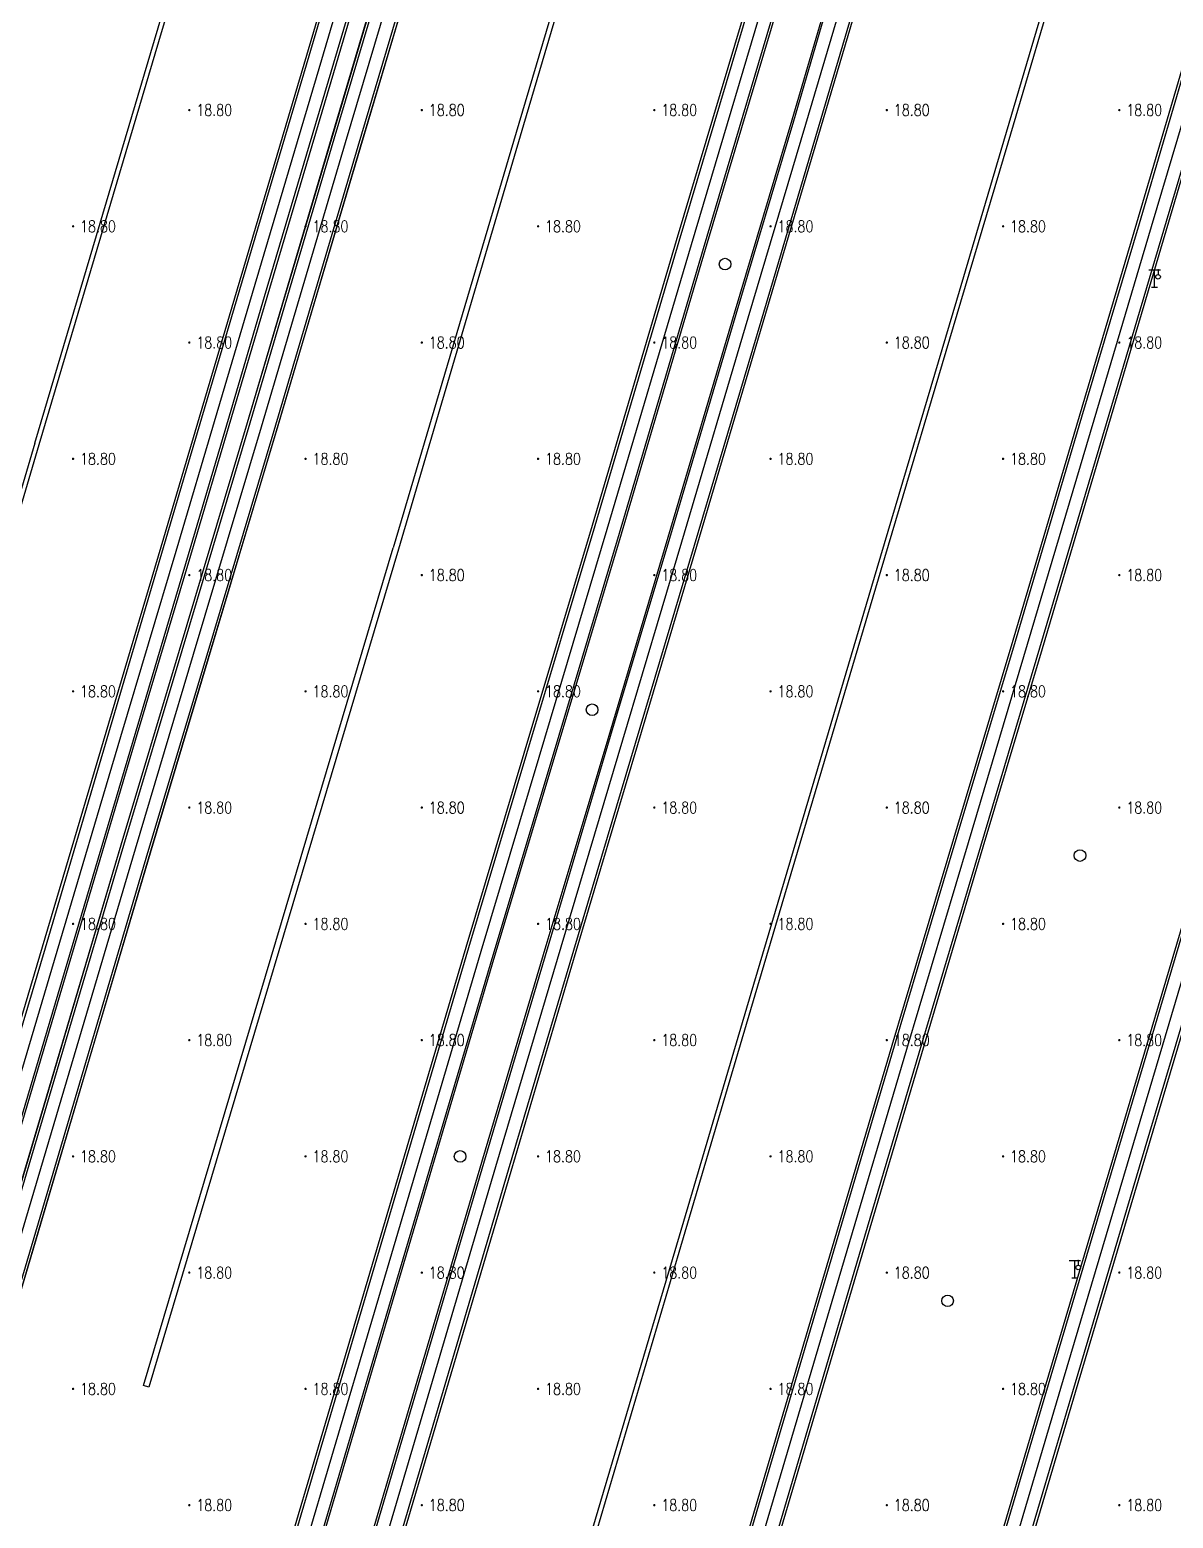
# Model space of a CAD drawing. Extents: x 404846 to 408477, y 3390929 to 3392894.
# Drawn here: x 406127.6 to 406226, y 3391763.3 to 3391891.3 of the extents above; entities that cross this region are included whole.
import ezdxf
from ezdxf.enums import TextEntityAlignment as Align

# ---------------------------------------------------------------- set-up
doc = ezdxf.new("R2010")
doc.units = 0
doc.header["$LTSCALE"] = 0.5
doc.header["$PDSIZE"] = 0.2
doc.layers.get('0').update_dxf_attribs({"linetype": 'CONTINUOUS'})
for name, color, linetype in [('3221', 6, 'CONTINUOUS'), ('DLSS', 4, 'CONTINUOUS'), ('GCD', 1, 'CONTINUOUS'), ('GXYZ', 2, 'CONTINUOUS'), ('SXSS', 5, 'CONTINUOUS'), ('ZBTZ', 3, 'CONTINUOUS')]:
    doc.layers.add(name, color=color, linetype=linetype)
doc.styles.add('HZ', font='rs.shx', dxfattribs={"width": 0.8, "bigfont": 'hztxt.shx'})
doc.linetypes.add('1161', pattern='A,0,[149,AAA.SHX,S=0.15,R=0,X=0,Y=0],-1.6', length=1.6)

# ---------------------------------------------------------------- blocks, each defined once
blk = doc.blocks.new('gc063')
for p, q in [((-1, 3), (1, 3)), ((0, 0), (0, 3)), ((0.6, 3), (0.6, 2.2)), ((-0.5, 0), (0.5, 0))]:
    blk.add_line(p, q)
blk.add_circle((0.6, 1.8), 0.4)
blk.add_point((0.6, 3))
blk.add_point((0.6, 3))
blk = doc.blocks.new('GC200')
at = {"linetype": 'Continuous', "const_width": 0.2, "flags": 128}
blk.add_lwpolyline([(-0.1, 0, 1), (0.1, 0, 1)], format="xyb", close=True, dxfattribs=at)
blk = doc.blocks.new('gc188')
blk.add_circle((0, 0), 1)

msp = doc.modelspace()

# ---------------------------------------------------------------- linework, layer by layer
at = {"layer": '3221', "color": 6}
for points in [[(406118.105, 3391757.835, 18.986), (406127.298, 3391788.966, 18.837), (406136.724, 3391820.826, 18.808), (406141.721, 3391837.566, 18.808), (406147.57, 3391857.138, 18.808), (406154.803, 3391881.588, 18.747), (406162.354, 3391906.986, 18.735), (406168.627, 3391928.256, 18.832), (406172.558, 3391941.617, 18.865), (406188.104, 3391994.011, 18.789), (406188.096, 3391993.982, 18.789), (406198.76, 3392030.051, 18.76), (406211.491, 3392073.007, 18.649), (406215.005, 3392084.915, 18.649), (406244.737, 3392076.141, 18.649)], [(406106.35, 3391732.179, 18.777), (406115.87, 3391764.411, 18.753), (406123.197, 3391789.19, 18.868), (406129.999, 3391812.021, 18.765), (406135.464, 3391830.504, 18.765), (406140.22, 3391846.433, 18.932), (406143.752, 3391858.363, 18.978), (406146.784, 3391868.623, 19.001), (406152.519, 3391887.948, 18.95), (406160.638, 3391915.425, 18.712), (406166.076, 3391933.727, 18.712), (406175.298, 3391965.011, 18.561), (406187.173, 3392005.091, 18.654), (406189.698, 3392013.546, 18.654), (406198.701, 3392043.718, 18.959)], [(406228.485, 3392021.252, 18.76), (406217.824, 3391985.193, 18.789), (406202.288, 3391932.832, 18.865), (406198.366, 3391919.505, 18.832), (406192.073, 3391898.167, 18.735), (406184.524, 3391872.774, 18.747), (406177.285, 3391848.302, 18.808), (406171.426, 3391828.7, 18.808), (406166.44, 3391811.995, 18.808), (406157.026, 3391780.179, 18.837), (406147.829, 3391749.034, 18.986)], [(406230.799, 3391896.871, 18.801), (406224.097, 3391874.327, 18.881), (406219.158, 3391857.691, 18.907), (406213.436, 3391838.406, 18.881), (406208.347, 3391821.35, 18.854), (406203.054, 3391803.584, 18.655), (406197.454, 3391784.697, 18.596), (406186.693, 3391748.27, 18.861), (406175.823, 3391711.551, 18.731), (406146.098, 3391720.35, 18.731), (406156.968, 3391757.069, 18.861), (406167.729, 3391793.494, 18.596), (406173.338, 3391812.416, 18.655), (406178.637, 3391830.202, 18.854), (406183.723, 3391847.247, 18.881), (406189.439, 3391866.512, 18.907), (406194.381, 3391883.155, 18.881), (406201.084, 3391905.704, 18.801), (406207.862, 3391928.737, 18.909), (406219.444, 3391967.721, 18.981), (406225.716, 3391988.98, 18.816), (406231.192, 3392007.362, 18.778)], [(406231.935, 3391717.868, 18.788), (406225.742, 3391696.817, 18.729), (406196.002, 3391705.567, 18.729), (406202.21, 3391726.667, 18.788), (406211.655, 3391758.649, 18.828), (406213.548, 3391765.034, 18.84), (406216.558, 3391775.206, 18.855), (406222.058, 3391793.734, 18.825), (406240.981, 3391857.474, 18.967)]]:
    msp.add_polyline3d(points, dxfattribs=at)
at = {"layer": 'SXSS', "linetype": 'Continuous', "flags": 128}
for points, elevation in [([(406128.072, 3391855.739), (406119.87, 3391827.953), (406111.958, 3391801.309), (406108.64, 3391790.16), (406109.023, 3391790.046), (406112.341, 3391801.195), (406120.254, 3391827.84), (406128.455, 3391855.626), (406128.455, 3391855.625), (406131.254, 3391865.077), (406138.742, 3391890.282), (406146.928, 3391917.813), (406146.928, 3391917.814), (406186.932, 3392052.936), (406186.549, 3392053.049), (406146.544, 3391917.927)], 18.735), ([(406248.333, 3392006.31), (406222.052, 3391917.564), (406222.052, 3391917.564), (406216.192, 3391897.865), (406211.404, 3391881.668), (406207.356, 3391868.007), (406200.497, 3391844.959), (406195.621, 3391828.494), (406189.658, 3391808.383), (406183.122, 3391786.251), (406175.272, 3391759.749), (406168.866, 3391738.215), (406169.249, 3391738.101), (406175.656, 3391759.635), (406183.506, 3391786.137), (406190.041, 3391808.27), (406196.005, 3391828.381), (406196.005, 3391828.381), (406200.881, 3391844.845), (406207.739, 3391867.893), (406211.787, 3391881.555), (406216.575, 3391897.752), (406222.435, 3391917.45)], 18.746), ([(406181.689, 3391923.584), (406169.714, 3391883.212), (406158.898, 3391846.732)], 18.77), ([(406182.073, 3391923.47), (406170.093, 3391883.099), (406159.35, 3391846.597)], 18.77), ([(406128.072, 3391855.739), (406130.87, 3391865.191), (406138.358, 3391890.396), (406146.544, 3391917.927)], 18.62), ([(406159.35, 3391846.597), (406137.866, 3391774.535), (406137.415, 3391774.669), (406158.898, 3391846.732)], 18.75)]:
    msp.add_lwpolyline(points, dxfattribs=dict(at, elevation=elevation))
at = {"layer": 'ZBTZ', "linetype": '1161', "flags": 128}
for points, elevation in [([(406205.505, 3392047.861), (406200.042, 3392029.671), (406189.343, 3391993.643), (406173.798, 3391941.25), (406169.867, 3391927.891), (406163.624, 3391906.609), (406156.073, 3391881.211), (406148.84, 3391856.76), (406142.99, 3391837.187), (406137.988, 3391820.45), (406128.562, 3391788.592), (406119.339, 3391757.469), (406111.434, 3391730.771), (406108.954, 3391731.505), (406117.002, 3391758.61), (406126.074, 3391789.328), (406135.501, 3391821.189), (406140.526, 3391837.923), (406146.375, 3391857.493), (406153.608, 3391881.943), (406161.158, 3391907.34), (406167.411, 3391928.611), (406171.334, 3391941.978), (406186.881, 3391994.374), (406197.556, 3392030.407), (406210.287, 3392073.363), (406214.344, 3392087.111), (406213.021, 3392087.515), (406199.98, 3392043.338), (406190.977, 3392013.165), (406188.438, 3392004.688), (406176.55, 3391964.64), (406167.315, 3391933.362), (406161.881, 3391915.057), (406153.761, 3391887.58), (406148.026, 3391868.255), (406144.994, 3391857.995), (406141.462, 3391846.064), (406136.688, 3391830.142), (406131.222, 3391811.658), (406124.421, 3391788.827), (406117.093, 3391764.049), (406107.545, 3391731.773), (406108.914, 3391731.379), (406117.026, 3391758.667), (406126.08, 3391789.326), (406135.507, 3391821.188), (406140.502, 3391837.93), (406146.351, 3391857.5), (406153.583, 3391881.95), (406161.134, 3391907.348), (406167.385, 3391928.622), (406171.317, 3391941.983), (406186.864, 3391994.379)], 18.804), ([(406147.401, 3391719.964), (406158.27, 3391756.685), (406169.031, 3391793.109), (406174.64, 3391812.029), (406179.939, 3391829.814), (406185.009, 3391846.865), (406190.725, 3391866.13), (406195.666, 3391882.774), (406202.348, 3391905.335), (406209.121, 3391928.365), (406220.703, 3391967.349), (406226.974, 3391988.607), (406232.449, 3392006.988), (406239.052, 3392029.396), (406252.814, 3392075.702), (406250.224, 3392076.427)], 18.822), ([(406281.962, 3392064.998), (406268.81, 3392020.586), (406262.166, 3391998.138), (406256.673, 3391979.803), (406250.405, 3391958.555), (406238.826, 3391919.582), (406232.026, 3391896.503), (406225.369, 3391873.95), (406220.43, 3391857.314), (406214.708, 3391838.028), (406209.628, 3391820.969), (406204.336, 3391803.203), (406198.737, 3391784.318), (406187.975, 3391747.891), (406186.472, 3391742.815), (406175.526, 3391705.935), (406193.179, 3391700.71), (406194.738, 3391705.967), (406197.143, 3391714.182), (406201.427, 3391728.581), (406203.947, 3391737.098), (406205.749, 3391743.136), (406210.399, 3391759.019), (406212.293, 3391765.406), (406215.303, 3391775.578), (406220.802, 3391794.106), (406232.973, 3391835.114), (406239.727, 3391857.848), (406247.575, 3391884.301), (406251.639, 3391898.025), (406258.821, 3391922.318), (406268.305, 3391954.251), (406281.983, 3392000.352), (406290.178, 3392027.999), (406299.584, 3392059.797), (406300.129, 3392061.704), (406302.64, 3392060.964), (406302.098, 3392059.054), (406292.692, 3392027.255), (406284.47, 3391999.615), (406270.796, 3391953.512), (406261.312, 3391921.58), (406254.163, 3391897.276), (406250.098, 3391883.552), (406242.25, 3391857.097), (406235.495, 3391834.363), (406223.299, 3391793.365), (406217.799, 3391774.838), (406214.79, 3391764.667), (406212.897, 3391758.283), (406208.247, 3391742.404), (406206.483, 3391736.325), (406203.938, 3391727.832), (406201.966, 3391721.207), (406203.742, 3391720.684)], 18.849), ([(406076.297, 3391735.343), (406103.507, 3391727.246), (406105.095, 3391732.551), (406114.601, 3391764.786), (406121.929, 3391789.567), (406128.731, 3391812.398), (406134.195, 3391830.879), (406138.939, 3391846.814), (406142.471, 3391858.742), (406145.503, 3391869.003), (406151.238, 3391888.327), (406159.357, 3391915.804), (406164.801, 3391934.103), (406174.117, 3391965.375), (406185.9, 3392005.47), (406188.425, 3392013.926), (406199.12, 3392049.804)], 18.799), ([(406138.683, 3391722.642), (406146.572, 3391749.405), (406155.769, 3391780.551), (406165.183, 3391812.368), (406170.177, 3391829.073), (406176.036, 3391848.674), (406183.275, 3391873.145), (406190.824, 3391898.538), (406197.121, 3391919.871), (406201.043, 3391933.2), (406216.58, 3391985.562), (406227.24, 3392021.62), (406232.634, 3392039.927)], 18.802), ([(406147.401, 3391719.964), (406145.839, 3391714.687), (406172.941, 3391706.664), (406174.625, 3391711.98), (406183.955, 3391743.559), (406185.47, 3391748.631), (406196.231, 3391785.059), (406201.831, 3391803.948), (406207.125, 3391821.715), (406212.213, 3391838.77), (406217.935, 3391858.054), (406222.874, 3391874.691), (406229.506, 3391897.265), (406236.298, 3391920.329), (406247.877, 3391959.303), (406254.146, 3391980.552), (406259.649, 3391998.883), (406266.294, 3392021.331), (406268.589, 3392029.081)], 18.831), ([(406138.683, 3391722.642), (406137.217, 3391717.628), (406136.798, 3391717.398), (406109.901, 3391725.346), (406111.388, 3391730.607), (406119.342, 3391757.469), (406128.572, 3391788.59), (406137.998, 3391820.447), (406142.994, 3391837.186), (406148.862, 3391856.754), (406156.095, 3391881.205), (406163.646, 3391906.603), (406169.91, 3391927.879), (406173.841, 3391941.238), (406189.386, 3391993.63)], 18.806)]:
    msp.add_lwpolyline(points, dxfattribs=dict(at, elevation=elevation))
for points, elevation in [([(406188.671, 3392013.853), (406197.674, 3392044.023), (406210.085, 3392086.065), (406212.162, 3392085.452), (406199.75, 3392043.406), (406190.746, 3392013.233), (406188.238, 3392004.763), (406176.401, 3391964.679), (406167.101, 3391933.425), (406161.664, 3391915.121), (406153.545, 3391887.644), (406147.81, 3391868.319), (406144.778, 3391858.059), (406141.246, 3391846.128), (406136.516, 3391830.192), (406131.051, 3391811.709), (406124.249, 3391788.878), (406116.922, 3391764.1), (406107.447, 3391732.13), (406105.362, 3391732.748), (406114.848, 3391764.762), (406122.177, 3391789.493), (406128.979, 3391812.324), (406134.443, 3391830.805), (406139.14, 3391846.755), (406142.671, 3391858.682), (406145.703, 3391868.943), (406151.438, 3391888.267), (406159.558, 3391915.745), (406165.021, 3391934.038), (406174.302, 3391965.239), (406186.119, 3392005.405), (406188.671, 3392013.853)], 18.79), ([(406199.852, 3392029.727), (406212.583, 3392072.684), (406216.012, 3392084.304), (406213.905, 3392084.926), (406210.477, 3392073.307), (406197.746, 3392030.351), (406187.07, 3391994.317), (406171.524, 3391941.922), (406167.601, 3391928.556), (406161.348, 3391907.284), (406153.797, 3391881.886), (406146.565, 3391857.437), (406140.715, 3391837.867), (406135.69, 3391821.133), (406126.263, 3391789.272), (406117.192, 3391758.554), (406109.199, 3391731.638), (406111.3, 3391731.016), (406119.15, 3391757.526), (406128.373, 3391788.649), (406137.799, 3391820.506), (406142.801, 3391837.243), (406148.651, 3391856.817), (406155.884, 3391881.268), (406163.434, 3391906.665), (406169.677, 3391927.947), (406173.608, 3391941.306), (406189.154, 3391993.699), (406199.852, 3392029.727)], 18.785), ([(406242.501, 3392063.836), (406246.553, 3392077.565), (406250.25, 3392076.419), (406236.56, 3392030.134), (406229.93, 3392007.736), (406224.457, 3391989.353), (406218.185, 3391968.094), (406206.603, 3391929.11), (406199.818, 3391906.078), (406193.175, 3391883.514), (406188.234, 3391866.869), (406182.518, 3391847.606), (406177.432, 3391830.562), (406172.106, 3391812.782), (406166.496, 3391793.859), (406155.735, 3391757.434), (406144.864, 3391720.715), (406144.304, 3391718.804), (406140.564, 3391719.912), (406141.156, 3391721.91), (406149.039, 3391748.676), (406158.236, 3391779.821), (406167.649, 3391811.635), (406172.67, 3391828.328), (406178.529, 3391847.932), (406185.769, 3391872.405), (406193.318, 3391897.797), (406199.587, 3391919.146), (406203.508, 3391932.471), (406219.043, 3391984.831), (406229.768, 3392020.872), (406242.501, 3392063.836)], 18.796), ([(406242.307, 3392063.894), (406245.73, 3392075.494), (406243.603, 3392076.122), (406240.18, 3392064.523), (406227.447, 3392021.559), (406216.774, 3391985.504), (406201.237, 3391933.142), (406197.315, 3391919.814), (406191.027, 3391898.477), (406183.478, 3391873.084), (406176.239, 3391848.613), (406170.374, 3391829.013), (406165.388, 3391812.307), (406155.974, 3391780.49), (406146.776, 3391749.344), (406138.929, 3391722.776), (406141.022, 3391722.156), (406148.872, 3391748.725), (406158.07, 3391779.871), (406167.483, 3391811.685), (406172.506, 3391828.407), (406178.354, 3391847.984), (406185.593, 3391872.457), (406193.142, 3391897.85), (406199.418, 3391919.196), (406203.34, 3391932.521), (406218.875, 3391984.881), (406229.574, 3392020.929), (406242.307, 3392063.894)], 18.781), ([(406236.767, 3392030.073), (406249.849, 3392074.247), (406251.928, 3392073.631), (406238.847, 3392029.457), (406232.221, 3392007.056), (406226.746, 3391988.675), (406220.475, 3391967.416), (406208.893, 3391928.433), (406202.114, 3391905.401), (406195.448, 3391882.838), (406190.507, 3391866.195), (406184.791, 3391846.93), (406179.705, 3391829.884), (406179.701, 3391829.885), (406174.402, 3391812.1), (406168.793, 3391793.179), (406158.032, 3391756.755), (406147.236, 3391720.287), (406145.179, 3391720.896), (406155.928, 3391757.377), (406166.689, 3391793.802), (406172.299, 3391812.725), (406177.599, 3391830.512), (406182.689, 3391847.555), (406188.405, 3391866.819), (406193.346, 3391883.463), (406199.956, 3391906.036), (406206.735, 3391929.071), (406218.317, 3391968.055), (406224.589, 3391989.314), (406230.137, 3392007.675), (406236.767, 3392030.073)], 18.826), ([(406259.856, 3391998.822), (406266.501, 3392021.269), (406279.572, 3392065.409), (406281.677, 3392064.785), (406268.606, 3392020.646), (406261.961, 3391998.199), (406256.455, 3391979.868), (406250.186, 3391958.62), (406238.607, 3391919.646), (406231.829, 3391896.567), (406225.152, 3391874.014), (406220.213, 3391857.378), (406214.49, 3391838.092), (406209.418, 3391821.031), (406204.125, 3391803.266), (406198.526, 3391784.38), (406187.765, 3391747.953), (406186.248, 3391742.882), (406176.972, 3391711.485), (406174.865, 3391712.108), (406184.141, 3391743.504), (406185.667, 3391748.573), (406196.429, 3391785.001), (406202.028, 3391803.889), (406207.332, 3391821.653), (406212.42, 3391838.708), (406218.142, 3391857.993), (406223.081, 3391874.629), (406229.724, 3391897.187), (406236.516, 3391920.265), (406248.095, 3391959.239), (406254.363, 3391980.488), (406259.856, 3391998.822)], 18.827), ([(406284.247, 3391999.681), (406270.573, 3391953.578), (406261.089, 3391921.646), (406253.915, 3391897.35), (406249.878, 3391883.617), (406242.031, 3391857.162), (406235.276, 3391834.428), (406223.059, 3391793.436), (406217.56, 3391774.909), (406214.55, 3391764.738), (406212.658, 3391758.354), (406208.008, 3391742.474), (406206.269, 3391736.389), (406203.724, 3391727.896), (406199.441, 3391713.503), (406197.1, 3391705.504), (406195.014, 3391706.115), (406197.357, 3391714.119), (406201.642, 3391728.518), (406204.161, 3391737.035), (406205.941, 3391743.079), (406210.592, 3391758.962), (406212.485, 3391765.349), (406215.495, 3391775.521), (406220.995, 3391794.049), (406233.187, 3391835.05), (406239.941, 3391857.784), (406247.789, 3391884.238), (406251.853, 3391897.961), (406259.04, 3391922.253), (406268.524, 3391954.186), (406282.163, 3392000.299), (406290.358, 3392027.946), (406299.681, 3392059.465), (406301.776, 3392058.845), (406292.452, 3392027.326), (406284.247, 3391999.681)], 18.857)]:
    msp.add_lwpolyline(points, close=True, dxfattribs=dict(at, elevation=elevation))

# ---------------------------------------------------------------- block references
at = {"layer": 'DLSS', "linetype": 'Continuous', "xscale": 0.5, "yscale": 0.5}
for p in [(406224.387, 3391869.132, 18.89), (406217.53, 3391783.92, 18.938)]:
    msp.add_blockref('gc063', p, dxfattribs=at)
at = {"layer": 'GCD', "linetype": 'Continuous'}
ref = msp.add_blockref('GC200', (406141.358, 3391884.379, 18.8), dxfattribs=dict(at, xscale=0.5, yscale=0.5, zscale=0.5))
ref.add_attrib('height', '18.80', dxfattribs={"linetype": 'Continuous', "height": 1, "style": 'HZ', "width": 0.8}).set_placement((406141.958, 3391884.379, 18.8), align=Align.MIDDLE_LEFT)
ref = msp.add_blockref('GC200', (406161.358, 3391884.379, 18.8), dxfattribs=dict(at, xscale=0.5, yscale=0.5, zscale=0.5))
ref.add_attrib('height', '18.80', dxfattribs={"linetype": 'Continuous', "height": 1, "style": 'HZ', "width": 0.8}).set_placement((406161.958, 3391884.379, 18.8), align=Align.MIDDLE_LEFT)
ref = msp.add_blockref('GC200', (406181.358, 3391884.379, 18.8), dxfattribs=dict(at, xscale=0.5, yscale=0.5, zscale=0.5))
ref.add_attrib('height', '18.80', dxfattribs={"linetype": 'Continuous', "height": 1, "style": 'HZ', "width": 0.8}).set_placement((406181.958, 3391884.379, 18.8), align=Align.MIDDLE_LEFT)
ref = msp.add_blockref('GC200', (406201.358, 3391884.379, 18.8), dxfattribs=dict(at, xscale=0.5, yscale=0.5, zscale=0.5))
ref.add_attrib('height', '18.80', dxfattribs={"linetype": 'Continuous', "height": 1, "style": 'HZ', "width": 0.8}).set_placement((406201.958, 3391884.379, 18.8), align=Align.MIDDLE_LEFT)
ref = msp.add_blockref('GC200', (406221.358, 3391884.379, 18.8), dxfattribs=dict(at, xscale=0.5, yscale=0.5, zscale=0.5))
ref.add_attrib('height', '18.80', dxfattribs={"linetype": 'Continuous', "height": 1, "style": 'HZ', "width": 0.8}).set_placement((406221.958, 3391884.379, 18.8), align=Align.MIDDLE_LEFT)
ref = msp.add_blockref('GC200', (406131.358, 3391874.379, 18.8), dxfattribs=dict(at, xscale=0.5, yscale=0.5, zscale=0.5))
ref.add_attrib('height', '18.80', dxfattribs={"linetype": 'Continuous', "height": 1, "style": 'HZ', "width": 0.8}).set_placement((406131.958, 3391874.379, 18.8), align=Align.MIDDLE_LEFT)
ref = msp.add_blockref('GC200', (406151.358, 3391874.379, 18.8), dxfattribs=dict(at, xscale=0.5, yscale=0.5, zscale=0.5))
ref.add_attrib('height', '18.80', dxfattribs={"linetype": 'Continuous', "height": 1, "style": 'HZ', "width": 0.8}).set_placement((406151.958, 3391874.379, 18.8), align=Align.MIDDLE_LEFT)
ref = msp.add_blockref('GC200', (406171.358, 3391874.379, 18.8), dxfattribs=dict(at, xscale=0.5, yscale=0.5, zscale=0.5))
ref.add_attrib('height', '18.80', dxfattribs={"linetype": 'Continuous', "height": 1, "style": 'HZ', "width": 0.8}).set_placement((406171.958, 3391874.379, 18.8), align=Align.MIDDLE_LEFT)
ref = msp.add_blockref('GC200', (406191.358, 3391874.379, 18.8), dxfattribs=dict(at, xscale=0.5, yscale=0.5, zscale=0.5))
ref.add_attrib('height', '18.80', dxfattribs={"linetype": 'Continuous', "height": 1, "style": 'HZ', "width": 0.8}).set_placement((406191.958, 3391874.379, 18.8), align=Align.MIDDLE_LEFT)
ref = msp.add_blockref('GC200', (406211.358, 3391874.379, 18.8), dxfattribs=dict(at, xscale=0.5, yscale=0.5, zscale=0.5))
ref.add_attrib('height', '18.80', dxfattribs={"linetype": 'Continuous', "height": 1, "style": 'HZ', "width": 0.8}).set_placement((406211.958, 3391874.379, 18.8), align=Align.MIDDLE_LEFT)
ref = msp.add_blockref('GC200', (406141.358, 3391864.379, 18.8), dxfattribs=dict(at, xscale=0.5, yscale=0.5, zscale=0.5))
ref.add_attrib('height', '18.80', dxfattribs={"linetype": 'Continuous', "height": 1, "style": 'HZ', "width": 0.8}).set_placement((406141.958, 3391864.379, 18.8), align=Align.MIDDLE_LEFT)
ref = msp.add_blockref('GC200', (406161.358, 3391864.379, 18.8), dxfattribs=dict(at, xscale=0.5, yscale=0.5, zscale=0.5))
ref.add_attrib('height', '18.80', dxfattribs={"linetype": 'Continuous', "height": 1, "style": 'HZ', "width": 0.8}).set_placement((406161.958, 3391864.379, 18.8), align=Align.MIDDLE_LEFT)
ref = msp.add_blockref('GC200', (406181.358, 3391864.379, 18.8), dxfattribs=dict(at, xscale=0.5, yscale=0.5, zscale=0.5))
ref.add_attrib('height', '18.80', dxfattribs={"linetype": 'Continuous', "height": 1, "style": 'HZ', "width": 0.8}).set_placement((406181.958, 3391864.379, 18.8), align=Align.MIDDLE_LEFT)
ref = msp.add_blockref('GC200', (406201.358, 3391864.379, 18.8), dxfattribs=dict(at, xscale=0.5, yscale=0.5, zscale=0.5))
ref.add_attrib('height', '18.80', dxfattribs={"linetype": 'Continuous', "height": 1, "style": 'HZ', "width": 0.8}).set_placement((406201.958, 3391864.379, 18.8), align=Align.MIDDLE_LEFT)
ref = msp.add_blockref('GC200', (406221.358, 3391864.379, 18.8), dxfattribs=dict(at, xscale=0.5, yscale=0.5, zscale=0.5))
ref.add_attrib('height', '18.80', dxfattribs={"linetype": 'Continuous', "height": 1, "style": 'HZ', "width": 0.8}).set_placement((406221.958, 3391864.379, 18.8), align=Align.MIDDLE_LEFT)
ref = msp.add_blockref('GC200', (406131.358, 3391854.379, 18.8), dxfattribs=dict(at, xscale=0.5, yscale=0.5, zscale=0.5))
ref.add_attrib('height', '18.80', dxfattribs={"linetype": 'Continuous', "height": 1, "style": 'HZ', "width": 0.8}).set_placement((406131.958, 3391854.379, 18.8), align=Align.MIDDLE_LEFT)
ref = msp.add_blockref('GC200', (406151.358, 3391854.379, 18.8), dxfattribs=dict(at, xscale=0.5, yscale=0.5, zscale=0.5))
ref.add_attrib('height', '18.80', dxfattribs={"linetype": 'Continuous', "height": 1, "style": 'HZ', "width": 0.8}).set_placement((406151.958, 3391854.379, 18.8), align=Align.MIDDLE_LEFT)
ref = msp.add_blockref('GC200', (406171.358, 3391854.379, 18.8), dxfattribs=dict(at, xscale=0.5, yscale=0.5, zscale=0.5))
ref.add_attrib('height', '18.80', dxfattribs={"linetype": 'Continuous', "height": 1, "style": 'HZ', "width": 0.8}).set_placement((406171.958, 3391854.379, 18.8), align=Align.MIDDLE_LEFT)
ref = msp.add_blockref('GC200', (406191.358, 3391854.379, 18.8), dxfattribs=dict(at, xscale=0.5, yscale=0.5, zscale=0.5))
ref.add_attrib('height', '18.80', dxfattribs={"linetype": 'Continuous', "height": 1, "style": 'HZ', "width": 0.8}).set_placement((406191.958, 3391854.379, 18.8), align=Align.MIDDLE_LEFT)
ref = msp.add_blockref('GC200', (406211.358, 3391854.379, 18.8), dxfattribs=dict(at, xscale=0.5, yscale=0.5, zscale=0.5))
ref.add_attrib('height', '18.80', dxfattribs={"linetype": 'Continuous', "height": 1, "style": 'HZ', "width": 0.8}).set_placement((406211.958, 3391854.379, 18.8), align=Align.MIDDLE_LEFT)
ref = msp.add_blockref('GC200', (406141.358, 3391844.379, 18.8), dxfattribs=dict(at, xscale=0.5, yscale=0.5, zscale=0.5))
ref.add_attrib('height', '18.80', dxfattribs={"linetype": 'Continuous', "height": 1, "style": 'HZ', "width": 0.8}).set_placement((406141.958, 3391844.379, 18.8), align=Align.MIDDLE_LEFT)
ref = msp.add_blockref('GC200', (406161.358, 3391844.379, 18.8), dxfattribs=dict(at, xscale=0.5, yscale=0.5, zscale=0.5))
ref.add_attrib('height', '18.80', dxfattribs={"linetype": 'Continuous', "height": 1, "style": 'HZ', "width": 0.8}).set_placement((406161.958, 3391844.379, 18.8), align=Align.MIDDLE_LEFT)
ref = msp.add_blockref('GC200', (406181.358, 3391844.379, 18.8), dxfattribs=dict(at, xscale=0.5, yscale=0.5, zscale=0.5))
ref.add_attrib('height', '18.80', dxfattribs={"linetype": 'Continuous', "height": 1, "style": 'HZ', "width": 0.8}).set_placement((406181.958, 3391844.379, 18.8), align=Align.MIDDLE_LEFT)
ref = msp.add_blockref('GC200', (406201.358, 3391844.379, 18.8), dxfattribs=dict(at, xscale=0.5, yscale=0.5, zscale=0.5))
ref.add_attrib('height', '18.80', dxfattribs={"linetype": 'Continuous', "height": 1, "style": 'HZ', "width": 0.8}).set_placement((406201.958, 3391844.379, 18.8), align=Align.MIDDLE_LEFT)
ref = msp.add_blockref('GC200', (406221.358, 3391844.379, 18.8), dxfattribs=dict(at, xscale=0.5, yscale=0.5, zscale=0.5))
ref.add_attrib('height', '18.80', dxfattribs={"linetype": 'Continuous', "height": 1, "style": 'HZ', "width": 0.8}).set_placement((406221.958, 3391844.379, 18.8), align=Align.MIDDLE_LEFT)
ref = msp.add_blockref('GC200', (406131.358, 3391834.379, 18.8), dxfattribs=dict(at, xscale=0.5, yscale=0.5, zscale=0.5))
ref.add_attrib('height', '18.80', dxfattribs={"linetype": 'Continuous', "height": 1, "style": 'HZ', "width": 0.8}).set_placement((406131.958, 3391834.379, 18.8), align=Align.MIDDLE_LEFT)
ref = msp.add_blockref('GC200', (406151.358, 3391834.379, 18.8), dxfattribs=dict(at, xscale=0.5, yscale=0.5, zscale=0.5))
ref.add_attrib('height', '18.80', dxfattribs={"linetype": 'Continuous', "height": 1, "style": 'HZ', "width": 0.8}).set_placement((406151.958, 3391834.379, 18.8), align=Align.MIDDLE_LEFT)
ref = msp.add_blockref('GC200', (406171.358, 3391834.379, 18.8), dxfattribs=dict(at, xscale=0.5, yscale=0.5, zscale=0.5))
ref.add_attrib('height', '18.80', dxfattribs={"linetype": 'Continuous', "height": 1, "style": 'HZ', "width": 0.8}).set_placement((406171.958, 3391834.379, 18.8), align=Align.MIDDLE_LEFT)
ref = msp.add_blockref('GC200', (406191.358, 3391834.379, 18.8), dxfattribs=dict(at, xscale=0.5, yscale=0.5, zscale=0.5))
ref.add_attrib('height', '18.80', dxfattribs={"linetype": 'Continuous', "height": 1, "style": 'HZ', "width": 0.8}).set_placement((406191.958, 3391834.379, 18.8), align=Align.MIDDLE_LEFT)
ref = msp.add_blockref('GC200', (406211.358, 3391834.379, 18.8), dxfattribs=dict(at, xscale=0.5, yscale=0.5, zscale=0.5))
ref.add_attrib('height', '18.80', dxfattribs={"linetype": 'Continuous', "height": 1, "style": 'HZ', "width": 0.8}).set_placement((406211.958, 3391834.379, 18.8), align=Align.MIDDLE_LEFT)
ref = msp.add_blockref('GC200', (406141.358, 3391824.379, 18.8), dxfattribs=dict(at, xscale=0.5, yscale=0.5, zscale=0.5))
ref.add_attrib('height', '18.80', dxfattribs={"linetype": 'Continuous', "height": 1, "style": 'HZ', "width": 0.8}).set_placement((406141.958, 3391824.379, 18.8), align=Align.MIDDLE_LEFT)
ref = msp.add_blockref('GC200', (406161.358, 3391824.379, 18.8), dxfattribs=dict(at, xscale=0.5, yscale=0.5, zscale=0.5))
ref.add_attrib('height', '18.80', dxfattribs={"linetype": 'Continuous', "height": 1, "style": 'HZ', "width": 0.8}).set_placement((406161.958, 3391824.379, 18.8), align=Align.MIDDLE_LEFT)
ref = msp.add_blockref('GC200', (406181.358, 3391824.379, 18.8), dxfattribs=dict(at, xscale=0.5, yscale=0.5, zscale=0.5))
ref.add_attrib('height', '18.80', dxfattribs={"linetype": 'Continuous', "height": 1, "style": 'HZ', "width": 0.8}).set_placement((406181.958, 3391824.379, 18.8), align=Align.MIDDLE_LEFT)
ref = msp.add_blockref('GC200', (406201.358, 3391824.379, 18.8), dxfattribs=dict(at, xscale=0.5, yscale=0.5, zscale=0.5))
ref.add_attrib('height', '18.80', dxfattribs={"linetype": 'Continuous', "height": 1, "style": 'HZ', "width": 0.8}).set_placement((406201.958, 3391824.379, 18.8), align=Align.MIDDLE_LEFT)
ref = msp.add_blockref('GC200', (406221.358, 3391824.379, 18.8), dxfattribs=dict(at, xscale=0.5, yscale=0.5, zscale=0.5))
ref.add_attrib('height', '18.80', dxfattribs={"linetype": 'Continuous', "height": 1, "style": 'HZ', "width": 0.8}).set_placement((406221.958, 3391824.379, 18.8), align=Align.MIDDLE_LEFT)
ref = msp.add_blockref('GC200', (406131.358, 3391814.379, 18.8), dxfattribs=dict(at, xscale=0.5, yscale=0.5, zscale=0.5))
ref.add_attrib('height', '18.80', dxfattribs={"linetype": 'Continuous', "height": 1, "style": 'HZ', "width": 0.8}).set_placement((406131.958, 3391814.379, 18.8), align=Align.MIDDLE_LEFT)
ref = msp.add_blockref('GC200', (406151.358, 3391814.379, 18.8), dxfattribs=dict(at, xscale=0.5, yscale=0.5, zscale=0.5))
ref.add_attrib('height', '18.80', dxfattribs={"linetype": 'Continuous', "height": 1, "style": 'HZ', "width": 0.8}).set_placement((406151.958, 3391814.379, 18.8), align=Align.MIDDLE_LEFT)
ref = msp.add_blockref('GC200', (406171.358, 3391814.379, 18.8), dxfattribs=dict(at, xscale=0.5, yscale=0.5, zscale=0.5))
ref.add_attrib('height', '18.80', dxfattribs={"linetype": 'Continuous', "height": 1, "style": 'HZ', "width": 0.8}).set_placement((406171.958, 3391814.379, 18.8), align=Align.MIDDLE_LEFT)
ref = msp.add_blockref('GC200', (406191.358, 3391814.379, 18.8), dxfattribs=dict(at, xscale=0.5, yscale=0.5, zscale=0.5))
ref.add_attrib('height', '18.80', dxfattribs={"linetype": 'Continuous', "height": 1, "style": 'HZ', "width": 0.8}).set_placement((406191.958, 3391814.379, 18.8), align=Align.MIDDLE_LEFT)
ref = msp.add_blockref('GC200', (406211.358, 3391814.379, 18.8), dxfattribs=dict(at, xscale=0.5, yscale=0.5, zscale=0.5))
ref.add_attrib('height', '18.80', dxfattribs={"linetype": 'Continuous', "height": 1, "style": 'HZ', "width": 0.8}).set_placement((406211.958, 3391814.379, 18.8), align=Align.MIDDLE_LEFT)
ref = msp.add_blockref('GC200', (406141.358, 3391804.379, 18.8), dxfattribs=dict(at, xscale=0.5, yscale=0.5, zscale=0.5))
ref.add_attrib('height', '18.80', dxfattribs={"linetype": 'Continuous', "height": 1, "style": 'HZ', "width": 0.8}).set_placement((406141.958, 3391804.379, 18.8), align=Align.MIDDLE_LEFT)
ref = msp.add_blockref('GC200', (406161.358, 3391804.379, 18.8), dxfattribs=dict(at, xscale=0.5, yscale=0.5, zscale=0.5))
ref.add_attrib('height', '18.80', dxfattribs={"linetype": 'Continuous', "height": 1, "style": 'HZ', "width": 0.8}).set_placement((406161.958, 3391804.379, 18.8), align=Align.MIDDLE_LEFT)
ref = msp.add_blockref('GC200', (406181.358, 3391804.379, 18.8), dxfattribs=dict(at, xscale=0.5, yscale=0.5, zscale=0.5))
ref.add_attrib('height', '18.80', dxfattribs={"linetype": 'Continuous', "height": 1, "style": 'HZ', "width": 0.8}).set_placement((406181.958, 3391804.379, 18.8), align=Align.MIDDLE_LEFT)
ref = msp.add_blockref('GC200', (406201.358, 3391804.379, 18.8), dxfattribs=dict(at, xscale=0.5, yscale=0.5, zscale=0.5))
ref.add_attrib('height', '18.80', dxfattribs={"linetype": 'Continuous', "height": 1, "style": 'HZ', "width": 0.8}).set_placement((406201.958, 3391804.379, 18.8), align=Align.MIDDLE_LEFT)
ref = msp.add_blockref('GC200', (406221.358, 3391804.379, 18.8), dxfattribs=dict(at, xscale=0.5, yscale=0.5, zscale=0.5))
ref.add_attrib('height', '18.80', dxfattribs={"linetype": 'Continuous', "height": 1, "style": 'HZ', "width": 0.8}).set_placement((406221.958, 3391804.379, 18.8), align=Align.MIDDLE_LEFT)
ref = msp.add_blockref('GC200', (406131.358, 3391794.379, 18.8), dxfattribs=dict(at, xscale=0.5, yscale=0.5, zscale=0.5))
ref.add_attrib('height', '18.80', dxfattribs={"linetype": 'Continuous', "height": 1, "style": 'HZ', "width": 0.8}).set_placement((406131.958, 3391794.379, 18.8), align=Align.MIDDLE_LEFT)
ref = msp.add_blockref('GC200', (406151.358, 3391794.379, 18.8), dxfattribs=dict(at, xscale=0.5, yscale=0.5, zscale=0.5))
ref.add_attrib('height', '18.80', dxfattribs={"linetype": 'Continuous', "height": 1, "style": 'HZ', "width": 0.8}).set_placement((406151.958, 3391794.379, 18.8), align=Align.MIDDLE_LEFT)
ref = msp.add_blockref('GC200', (406171.358, 3391794.379, 18.8), dxfattribs=dict(at, xscale=0.5, yscale=0.5, zscale=0.5))
ref.add_attrib('height', '18.80', dxfattribs={"linetype": 'Continuous', "height": 1, "style": 'HZ', "width": 0.8}).set_placement((406171.958, 3391794.379, 18.8), align=Align.MIDDLE_LEFT)
ref = msp.add_blockref('GC200', (406191.358, 3391794.379, 18.8), dxfattribs=dict(at, xscale=0.5, yscale=0.5, zscale=0.5))
ref.add_attrib('height', '18.80', dxfattribs={"linetype": 'Continuous', "height": 1, "style": 'HZ', "width": 0.8}).set_placement((406191.958, 3391794.379, 18.8), align=Align.MIDDLE_LEFT)
ref = msp.add_blockref('GC200', (406211.358, 3391794.379, 18.8), dxfattribs=dict(at, xscale=0.5, yscale=0.5, zscale=0.5))
ref.add_attrib('height', '18.80', dxfattribs={"linetype": 'Continuous', "height": 1, "style": 'HZ', "width": 0.8}).set_placement((406211.958, 3391794.379, 18.8), align=Align.MIDDLE_LEFT)
ref = msp.add_blockref('GC200', (406141.358, 3391784.379, 18.8), dxfattribs=dict(at, xscale=0.5, yscale=0.5, zscale=0.5))
ref.add_attrib('height', '18.80', dxfattribs={"linetype": 'Continuous', "height": 1, "style": 'HZ', "width": 0.8}).set_placement((406141.958, 3391784.379, 18.8), align=Align.MIDDLE_LEFT)
ref = msp.add_blockref('GC200', (406161.358, 3391784.379, 18.8), dxfattribs=dict(at, xscale=0.5, yscale=0.5, zscale=0.5))
ref.add_attrib('height', '18.80', dxfattribs={"linetype": 'Continuous', "height": 1, "style": 'HZ', "width": 0.8}).set_placement((406161.958, 3391784.379, 18.8), align=Align.MIDDLE_LEFT)
ref = msp.add_blockref('GC200', (406181.358, 3391784.379, 18.8), dxfattribs=dict(at, xscale=0.5, yscale=0.5, zscale=0.5))
ref.add_attrib('height', '18.80', dxfattribs={"linetype": 'Continuous', "height": 1, "style": 'HZ', "width": 0.8}).set_placement((406181.958, 3391784.379, 18.8), align=Align.MIDDLE_LEFT)
ref = msp.add_blockref('GC200', (406201.358, 3391784.379, 18.8), dxfattribs=dict(at, xscale=0.5, yscale=0.5, zscale=0.5))
ref.add_attrib('height', '18.80', dxfattribs={"linetype": 'Continuous', "height": 1, "style": 'HZ', "width": 0.8}).set_placement((406201.958, 3391784.379, 18.8), align=Align.MIDDLE_LEFT)
ref = msp.add_blockref('GC200', (406221.358, 3391784.379, 18.8), dxfattribs=dict(at, xscale=0.5, yscale=0.5, zscale=0.5))
ref.add_attrib('height', '18.80', dxfattribs={"linetype": 'Continuous', "height": 1, "style": 'HZ', "width": 0.8}).set_placement((406221.958, 3391784.379, 18.8), align=Align.MIDDLE_LEFT)
ref = msp.add_blockref('GC200', (406131.358, 3391774.379, 18.8), dxfattribs=dict(at, xscale=0.5, yscale=0.5, zscale=0.5))
ref.add_attrib('height', '18.80', dxfattribs={"linetype": 'Continuous', "height": 1, "style": 'HZ', "width": 0.8}).set_placement((406131.958, 3391774.379, 18.8), align=Align.MIDDLE_LEFT)
ref = msp.add_blockref('GC200', (406151.358, 3391774.379, 18.8), dxfattribs=dict(at, xscale=0.5, yscale=0.5, zscale=0.5))
ref.add_attrib('height', '18.80', dxfattribs={"linetype": 'Continuous', "height": 1, "style": 'HZ', "width": 0.8}).set_placement((406151.958, 3391774.379, 18.8), align=Align.MIDDLE_LEFT)
ref = msp.add_blockref('GC200', (406171.358, 3391774.379, 18.8), dxfattribs=dict(at, xscale=0.5, yscale=0.5, zscale=0.5))
ref.add_attrib('height', '18.80', dxfattribs={"linetype": 'Continuous', "height": 1, "style": 'HZ', "width": 0.8}).set_placement((406171.958, 3391774.379, 18.8), align=Align.MIDDLE_LEFT)
ref = msp.add_blockref('GC200', (406191.358, 3391774.379, 18.8), dxfattribs=dict(at, xscale=0.5, yscale=0.5, zscale=0.5))
ref.add_attrib('height', '18.80', dxfattribs={"linetype": 'Continuous', "height": 1, "style": 'HZ', "width": 0.8}).set_placement((406191.958, 3391774.379, 18.8), align=Align.MIDDLE_LEFT)
ref = msp.add_blockref('GC200', (406211.358, 3391774.379, 18.8), dxfattribs=dict(at, xscale=0.5, yscale=0.5, zscale=0.5))
ref.add_attrib('height', '18.80', dxfattribs={"linetype": 'Continuous', "height": 1, "style": 'HZ', "width": 0.8}).set_placement((406211.958, 3391774.379, 18.8), align=Align.MIDDLE_LEFT)
ref = msp.add_blockref('GC200', (406141.358, 3391764.379, 18.8), dxfattribs=dict(at, xscale=0.5, yscale=0.5, zscale=0.5))
ref.add_attrib('height', '18.80', dxfattribs={"linetype": 'Continuous', "height": 1, "style": 'HZ', "width": 0.8}).set_placement((406141.958, 3391764.379, 18.8), align=Align.MIDDLE_LEFT)
ref = msp.add_blockref('GC200', (406161.358, 3391764.379, 18.8), dxfattribs=dict(at, xscale=0.5, yscale=0.5, zscale=0.5))
ref.add_attrib('height', '18.80', dxfattribs={"linetype": 'Continuous', "height": 1, "style": 'HZ', "width": 0.8}).set_placement((406161.958, 3391764.379, 18.8), align=Align.MIDDLE_LEFT)
ref = msp.add_blockref('GC200', (406181.358, 3391764.379, 18.8), dxfattribs=dict(at, xscale=0.5, yscale=0.5, zscale=0.5))
ref.add_attrib('height', '18.80', dxfattribs={"linetype": 'Continuous', "height": 1, "style": 'HZ', "width": 0.8}).set_placement((406181.958, 3391764.379, 18.8), align=Align.MIDDLE_LEFT)
ref = msp.add_blockref('GC200', (406201.358, 3391764.379, 18.8), dxfattribs=dict(at, xscale=0.5, yscale=0.5, zscale=0.5))
ref.add_attrib('height', '18.80', dxfattribs={"linetype": 'Continuous', "height": 1, "style": 'HZ', "width": 0.8}).set_placement((406201.958, 3391764.379, 18.8), align=Align.MIDDLE_LEFT)
ref = msp.add_blockref('GC200', (406221.358, 3391764.379, 18.8), dxfattribs=dict(at, xscale=0.5, yscale=0.5, zscale=0.5))
ref.add_attrib('height', '18.80', dxfattribs={"linetype": 'Continuous', "height": 1, "style": 'HZ', "width": 0.8}).set_placement((406221.958, 3391764.379, 18.8), align=Align.MIDDLE_LEFT)
at = {"layer": 'GXYZ', "linetype": 'Continuous', "xscale": 0.5, "yscale": 0.5}
for p in [(406187.441, 3391871.126, 18.697), (406176.008, 3391832.795, 18.772), (406217.975, 3391820.254, 18.768), (406164.653, 3391794.373, 18.984), (406206.59, 3391781.952, 18.884)]:
    msp.add_blockref('gc188', p, dxfattribs=at)

doc.saveas('drawing.dxf')
